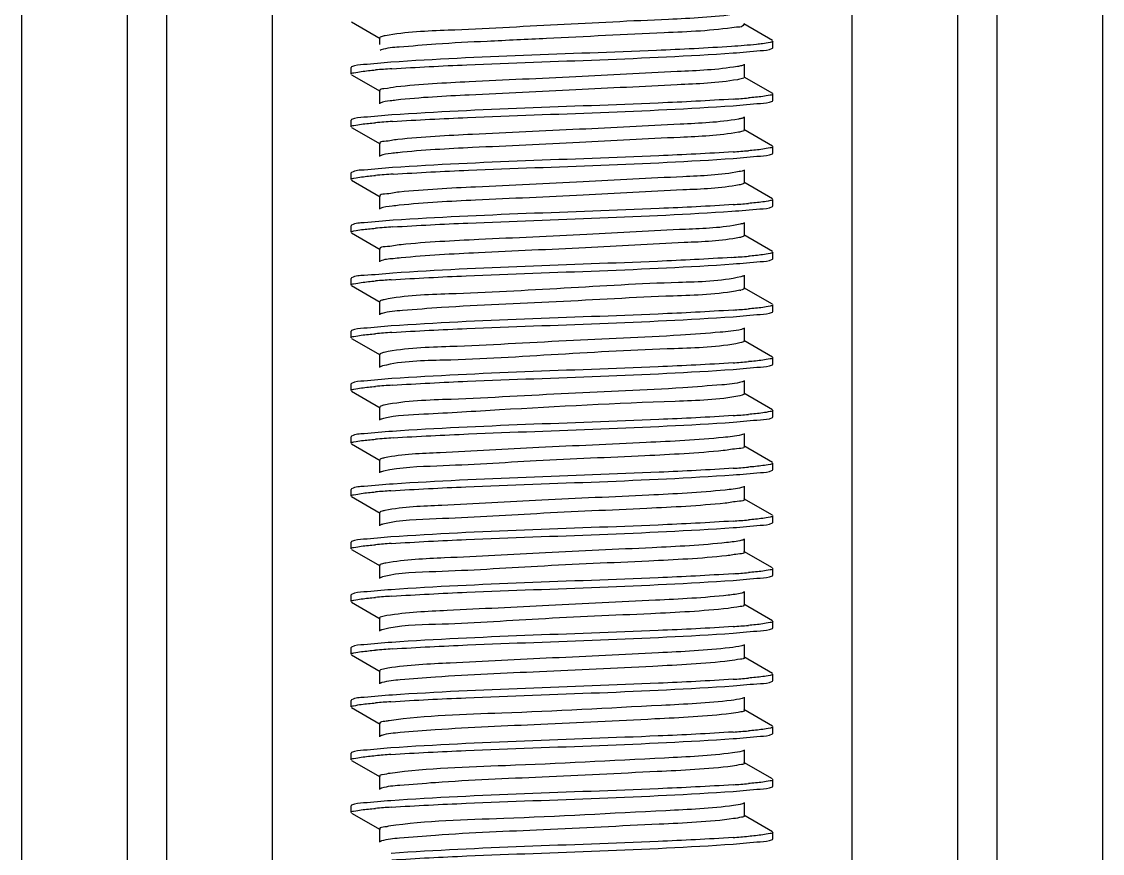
# Model space of a CAD drawing. Extents: x 1169373 to 1354985, y 649019 to 904199.
# Drawn here: x 1279045.6 to 1279397, y 806055 to 806325.3 of the extents above; entities that cross this region are included whole.
import ezdxf

# ---------------------------------------------------------------- set-up
doc = ezdxf.new("R2010")
doc.units = 0
doc.header["$LTSCALE"] = 1000
doc.header["$MEASUREMENT"] = 0

# ---------------------------------------------------------------- blocks, each defined once
blk = doc.blocks.new('gfhhrryyfd')
at = {"linetype": 'Continuous'}
for p, q in [((3693152.86, -1741005.43), (3693152.86, -1744418.97)), ((3693187.15, -1741005.43), (3693187.15, -1744418.97)), ((3693200.01, -1741005.43), (3693200.01, -1744418.97)), ((3693234.3, -1741005.43), (3693234.3, -1744418.97)), ((3693422.89, -1741005.43), (3693422.89, -1744418.97)), ((3693457.18, -1741005.43), (3693457.18, -1744418.97)), ((3693470.04, -1741005.43), (3693470.04, -1744418.97)), ((3693504.33, -1741005.43), (3693504.33, -1744418.97)), ((3693260.18, -1743305.53), (3693269.48, -1743310.92)), ((3693397.01, -1743311.59), (3693387.71, -1743306.2)), ((3693269.29, -1743310.7), (3693269.29, -1743312.87)), ((3693269.79, -1743314.64), (3693269.48, -1743314.77)), ((3693397.01, -1743314.1), (3693397.18, -1743313.92)), ((3693397.18, -1743313.92), (3693397.18, -1743311.77)), ((3693397.18, -1743313.92), (3693397.18, -1743311.77)), ((3693260.18, -1743320.16), (3693260.01, -1743320.35)), ((3693260.01, -1743322.49), (3693260.01, -1743320.35)), ((3693260.01, -1743322.49), (3693260.01, -1743320.35)), ((3693387.9, -1743323.56), (3693387.9, -1743319.27)), ((3693260.18, -1743322.68), (3693269.48, -1743328.06)), ((3693387.75, -1743323.37), (3693397.01, -1743328.73)), ((3693269.29, -1743327.85), (3693269.29, -1743332.13)), ((3693397.18, -1743331.06), (3693397.18, -1743328.92)), ((3693397.18, -1743331.06), (3693397.18, -1743328.92)), ((3693397.01, -1743331.25), (3693397.18, -1743331.06)), ((3693260.18, -1743337.3), (3693260.01, -1743337.49)), ((3693260.01, -1743339.63), (3693260.01, -1743337.49)), ((3693260.01, -1743339.63), (3693260.01, -1743337.49)), ((3693387.9, -1743340.71), (3693387.9, -1743336.42)), ((3693260.18, -1743339.82), (3693269.48, -1743345.21)), ((3693397.01, -1743345.88), (3693387.71, -1743340.49)), ((3693269.29, -1743344.99), (3693269.29, -1743349.28)), ((3693397.18, -1743348.21), (3693397.18, -1743346.06)), ((3693397.18, -1743348.21), (3693397.18, -1743346.06)), ((3693397.01, -1743348.4), (3693397.18, -1743348.21)), ((3693387.9, -1743357.85), (3693387.9, -1743353.57)), ((3693260.18, -1743354.45), (3693260.01, -1743354.64)), ((3693260.01, -1743356.78), (3693260.01, -1743354.64)), ((3693260.01, -1743356.78), (3693260.01, -1743354.64)), ((3693260.18, -1743356.97), (3693269.48, -1743362.35)), ((3693397.01, -1743363.02), (3693387.71, -1743357.63)), ((3693269.29, -1743362.14), (3693269.29, -1743366.42)), ((3693397.18, -1743365.35), (3693397.18, -1743363.21)), ((3693397.18, -1743365.35), (3693397.18, -1743363.21)), ((3693397.01, -1743365.54), (3693397.18, -1743365.35)), ((3693387.9, -1743375), (3693387.9, -1743370.71)), ((3693260.18, -1743371.59), (3693260.01, -1743371.78)), ((3693260.01, -1743373.93), (3693260.01, -1743371.78)), ((3693260.01, -1743373.93), (3693260.01, -1743371.78)), ((3693260.18, -1743374.11), (3693269.48, -1743379.5)), ((3693397.01, -1743380.17), (3693387.71, -1743374.78)), ((3693269.29, -1743379.28), (3693269.29, -1743383.57)), ((3693397.18, -1743382.5), (3693397.18, -1743380.35)), ((3693397.18, -1743382.5), (3693397.18, -1743380.35)), ((3693397.01, -1743382.69), (3693397.18, -1743382.5)), ((3693260.18, -1743388.74), (3693260.01, -1743388.93)), ((3693387.9, -1743392.14), (3693387.9, -1743387.86)), ((3693260.01, -1743391.07), (3693260.01, -1743388.93)), ((3693260.01, -1743391.07), (3693260.01, -1743388.93)), ((3693260.18, -1743391.26), (3693269.48, -1743396.65)), ((3693397.01, -1743397.31), (3693387.71, -1743391.93)), ((3693269.29, -1743396.43), (3693269.29, -1743400.71)), ((3693397.18, -1743399.64), (3693397.18, -1743397.5)), ((3693397.18, -1743399.64), (3693397.18, -1743397.5)), ((3693397.01, -1743399.83), (3693397.18, -1743399.64)), ((3693260.18, -1743405.88), (3693260.01, -1743406.07)), ((3693260.01, -1743408.22), (3693260.01, -1743406.07)), ((3693260.01, -1743408.22), (3693260.01, -1743406.07)), ((3693387.9, -1743409.29), (3693387.9, -1743405)), ((3693260.18, -1743408.4), (3693269.48, -1743413.79)), ((3693386.97, -1743409.77), (3693386.43, -1743409.89)), ((3693397.01, -1743414.46), (3693387.71, -1743409.07)), ((3693269.29, -1743413.57), (3693269.29, -1743417.86)), ((3693397.01, -1743416.98), (3693397.18, -1743416.79)), ((3693397.18, -1743416.79), (3693397.18, -1743414.65)), ((3693397.18, -1743416.79), (3693397.18, -1743414.65)), ((3693260.18, -1743423.03), (3693260.01, -1743423.22)), ((3693260.01, -1743425.36), (3693260.01, -1743423.22)), ((3693260.01, -1743425.36), (3693260.01, -1743423.22)), ((3693387.9, -1743426.43), (3693387.9, -1743422.15)), ((3693260.18, -1743425.55), (3693269.48, -1743430.94)), ((3693387.17, -1743426.86), (3693386.46, -1743427.03)), ((3693397.01, -1743431.6), (3693387.71, -1743426.22)), ((3693269.29, -1743430.72), (3693269.29, -1743435.01)), ((3693397.01, -1743434.12), (3693397.18, -1743433.93)), ((3693397.18, -1743433.93), (3693397.18, -1743431.79)), ((3693397.18, -1743433.93), (3693397.18, -1743431.79)), ((3693260.18, -1743440.18), (3693260.01, -1743440.36)), ((3693260.01, -1743442.51), (3693260.01, -1743440.36)), ((3693260.01, -1743442.51), (3693260.01, -1743440.36)), ((3693387.9, -1743443.58), (3693387.9, -1743439.29)), ((3693260.18, -1743442.69), (3693269.48, -1743448.08)), ((3693397.01, -1743448.75), (3693387.71, -1743443.36)), ((3693269.29, -1743447.86), (3693269.29, -1743452.15)), ((3693397.01, -1743451.27), (3693397.18, -1743451.08)), ((3693397.18, -1743451.08), (3693397.18, -1743448.94)), ((3693397.18, -1743451.08), (3693397.18, -1743448.94)), ((3693260.18, -1743457.32), (3693260.01, -1743457.51)), ((3693260.01, -1743459.65), (3693260.01, -1743457.51)), ((3693260.01, -1743459.65), (3693260.01, -1743457.51)), ((3693387.9, -1743460.72), (3693387.9, -1743456.44)), ((3693260.18, -1743459.84), (3693269.48, -1743465.23)), ((3693397.01, -1743465.89), (3693387.71, -1743460.51)), ((3693269.29, -1743465.01), (3693269.29, -1743469.3)), ((3693397.18, -1743468.22), (3693397.18, -1743466.08)), ((3693397.18, -1743468.22), (3693397.18, -1743466.08)), ((3693397.01, -1743468.41), (3693397.18, -1743468.22)), ((3693260.18, -1743474.47), (3693260.01, -1743474.65)), ((3693260.01, -1743476.8), (3693260.01, -1743474.65)), ((3693260.01, -1743476.8), (3693260.01, -1743474.65)), ((3693387.9, -1743477.87), (3693387.9, -1743473.58)), ((3693260.18, -1743476.98), (3693269.48, -1743482.37)), ((3693397.01, -1743483.04), (3693387.71, -1743477.65)), ((3693269.29, -1743482.15), (3693269.29, -1743486.44)), ((3693397.18, -1743485.37), (3693397.18, -1743483.23)), ((3693397.18, -1743485.37), (3693397.18, -1743483.23)), ((3693397.01, -1743485.56), (3693397.18, -1743485.37)), ((3693387.9, -1743495.01), (3693387.9, -1743490.73)), ((3693260.18, -1743491.61), (3693260.01, -1743491.8)), ((3693260.01, -1743493.94), (3693260.01, -1743491.8)), ((3693260.01, -1743493.94), (3693260.01, -1743491.8)), ((3693260.18, -1743494.13), (3693269.48, -1743499.52)), ((3693397.01, -1743500.18), (3693387.71, -1743494.8)), ((3693269.29, -1743499.3), (3693269.29, -1743503.59)), ((3693397.18, -1743502.51), (3693397.18, -1743500.37)), ((3693397.18, -1743502.51), (3693397.18, -1743500.37)), ((3693397.01, -1743502.7), (3693397.18, -1743502.51)), ((3693387.9, -1743512.16), (3693387.9, -1743507.87)), ((3693260.18, -1743508.76), (3693260.01, -1743508.94)), ((3693260.01, -1743511.09), (3693260.01, -1743508.94)), ((3693260.01, -1743511.09), (3693260.01, -1743508.94)), ((3693260.18, -1743511.27), (3693269.48, -1743516.66)), ((3693397.01, -1743517.33), (3693387.71, -1743511.94)), ((3693269.29, -1743516.44), (3693269.29, -1743520.73)), ((3693397.18, -1743519.66), (3693397.18, -1743517.52)), ((3693397.18, -1743519.66), (3693397.18, -1743517.52)), ((3693397.01, -1743519.85), (3693397.18, -1743519.66)), ((3693387.9, -1743529.3), (3693387.9, -1743525.02)), ((3693260.18, -1743525.9), (3693260.01, -1743526.09)), ((3693260.01, -1743528.23), (3693260.01, -1743526.09)), ((3693260.01, -1743528.23), (3693260.01, -1743526.09)), ((3693260.18, -1743528.42), (3693269.48, -1743533.81)), ((3693397.01, -1743534.47), (3693387.71, -1743529.09)), ((3693269.29, -1743533.59), (3693269.29, -1743537.88)), ((3693397.18, -1743536.8), (3693397.18, -1743534.66)), ((3693397.18, -1743536.8), (3693397.18, -1743534.66)), ((3693397.01, -1743536.99), (3693397.18, -1743536.8)), ((3693260.18, -1743543.05), (3693260.01, -1743543.23)), ((3693260.01, -1743545.38), (3693260.01, -1743543.23)), ((3693260.01, -1743545.38), (3693260.01, -1743543.23)), ((3693387.9, -1743546.45), (3693387.9, -1743542.16)), ((3693260.18, -1743545.57), (3693269.48, -1743550.95)), ((3693397.01, -1743551.62), (3693387.71, -1743546.23)), ((3693269.29, -1743550.74), (3693269.29, -1743555.02)), ((3693397.01, -1743554.14), (3693397.18, -1743553.95)), ((3693397.18, -1743553.95), (3693397.18, -1743551.81)), ((3693397.18, -1743553.95), (3693397.18, -1743551.81)), ((3693260.18, -1743560.19), (3693260.01, -1743560.38)), ((3693260.01, -1743562.52), (3693260.01, -1743560.38)), ((3693260.01, -1743562.52), (3693260.01, -1743560.38)), ((3693387.9, -1743563.59), (3693387.9, -1743559.31)), ((3693260.18, -1743562.71), (3693269.48, -1743568.1)), ((3693397.01, -1743568.76), (3693387.71, -1743563.38)), ((3693269.29, -1743567.88), (3693269.29, -1743572.17)), ((3693397.01, -1743571.28), (3693397.18, -1743571.1)), ((3693397.18, -1743571.1), (3693397.18, -1743568.95)), ((3693397.18, -1743571.1), (3693397.18, -1743568.95))]:
    blk.add_line(p, q, dxfattribs=at)
for centre, radius, start, end in [((3693292.98, -1743618.97), 298.86, 93.7926, 94.8061), ((3693364.5, -1743036.06), 295.23, 273.8292, 274.8033), ((3693293.27, -1743639.69), 302.44, 93.7603, 94.8057), ((3693364.54, -1743053.75), 294.67, 273.8342, 274.8034), ((3693293.59, -1743660.88), 306.5, 93.7255, 94.8043), ((3693364.63, -1743072.08), 293.49, 273.8451, 274.8038), ((3693293.53, -1743677.29), 305.76, 93.7318, 94.8044), ((3693364.02, -1743081.55), 301.19, 273.7704, 274.8067), ((3693292.76, -1743684.81), 296.11, 93.8184, 94.8057), ((3693383.8, -1743380.13), 12.89, 281.5616, 283.1978), ((3693364.5, -1743104.64), 295.22, 273.8292, 274.8033), ((3693292.98, -1743704.59), 298.75, 93.7936, 94.8061), ((3693364.5, -1743121.78), 295.23, 273.8291, 274.8033), ((3693293.26, -1743725.29), 302.31, 93.7615, 94.8057), ((3693364.54, -1743139.44), 294.71, 273.8339, 274.8034), ((3693293.58, -1743746.47), 306.36, 93.7266, 94.8043), ((3693364.63, -1743157.77), 293.53, 273.8448, 274.8037), ((3693292.63, -1743751.69), 294.4, 93.8354, 94.8048), ((3693364.54, -1743173.75), 294.69, 273.8341, 274.8034), ((3693292.76, -1743770.47), 296.04, 93.8191, 94.8056), ((3693364.5, -1743190.38), 295.21, 273.8293, 274.8033), ((3693292.97, -1743790.22), 298.65, 93.7945, 94.8061), ((3693364.49, -1743207.49), 295.24, 273.829, 274.8033), ((3693293.24, -1743810.85), 302.15, 93.7629, 94.8058), ((3693364.52, -1743225.01), 294.87, 273.8325, 274.8033), ((3693292.57, -1743819.57), 293.7, 93.8435, 94.8035), ((3693364.62, -1743243.38), 293.64, 273.8438, 274.8035), ((3693292.63, -1743837.38), 294.36, 93.8358, 94.8047), ((3693364.54, -1743259.5), 294.67, 273.8343, 274.8034), ((3693292.75, -1743856.12), 295.97, 93.8198, 94.8056), ((3693364.5, -1743276.11), 295.2, 273.8293, 274.8033)]:
    blk.add_arc(centre, radius, start, end, dxfattribs=at)
for points, knots in [([(3693385.29, -1743302.94), (3693378, -1743304.09), (3693358.52, -1743304.88), (3693327.28, -1743306.44), (3693296.6, -1743308.15), (3693277.82, -1743308.76), (3693271.09, -1743310.03)], [0, 0, 0, 0, 0.193342, 0.50965, 0.820575, 1, 1, 1, 1]), ([(3693385.29, -1743307.23), (3693377.53, -1743308.45), (3693356.88, -1743309.22), (3693329.87, -1743310.65), (3693305.14, -1743311.81), (3693289.13, -1743312.57), (3693277.73, -1743313.61), (3693271.66, -1743313.97), (3693269.79, -1743314.64)], [0, 0, 0, 0, 0.203475, 0.533865, 0.701503, 0.845145, 0.948486, 1, 1, 1, 1]), ([(3693387.71, -1743306.2), (3693387.86, -1743306.29), (3693387.03, -1743307.57), (3693386.05, -1743307.11), (3693385.29, -1743307.23)], [0, 0, 0, 0, 0.189692, 1, 1, 1, 1]), ([(3693271.09, -1743310.03), (3693270.64, -1743310.12), (3693270.12, -1743310.23), (3693269.29, -1743310.51), (3693269.29, -1743310.7)], [0, 0, 0, 0, 0.711587, 1, 1, 1, 1]), ([(3693383.75, -1743313.51), (3693375.6, -1743314.06), (3693338.67, -1743315.83), (3693301.68, -1743316.69), (3693272.94, -1743318.64)], [0, 0, 0, 0, 0.220809, 1, 1, 1, 1]), ([(3693393.81, -1743312.63), (3693393.18, -1743312.71), (3693389.83, -1743313.09), (3693386.47, -1743313.33), (3693383.75, -1743313.51)], [0, 0, 0, 0, 0.191038, 1, 1, 1, 1]), ([(3693384.21, -1743315.62), (3693387.17, -1743315.42), (3693391.33, -1743314.85), (3693395.86, -1743314.77), (3693397.01, -1743314.1)], [0, 0, 0, 0, 0.690315, 1, 1, 1, 1]), ([(3693397.18, -1743311.77), (3693397.18, -1743312.09), (3693395.5, -1743312.29), (3693394.66, -1743312.52), (3693393.81, -1743312.63)], [0, 0, 0, 0, 0.271231, 1, 1, 1, 1]), ([(3693273.22, -1743320.77), (3693281.35, -1743320.22), (3693318.35, -1743318.44), (3693355.39, -1743317.58), (3693384.21, -1743315.62)], [0, 0, 0, 0, 0.220033, 1, 1, 1, 1]), ([(3693260.01, -1743322.49), (3693260.01, -1743322.18), (3693261.66, -1743321.97), (3693262.5, -1743321.75), (3693263.33, -1743321.64)], [0, 0, 0, 0, 0.271439, 1, 1, 1, 1]), ([(3693272.94, -1743318.64), (3693269.98, -1743318.84), (3693265.84, -1743319.42), (3693261.33, -1743319.5), (3693260.18, -1743320.16)], [0, 0, 0, 0, 0.690276, 1, 1, 1, 1]), ([(3693385.63, -1743320.03), (3693379.18, -1743321.12), (3693361.58, -1743321.85), (3693332.54, -1743323.43), (3693302.05, -1743324.82), (3693282.55, -1743325.8), (3693274.65, -1743326.68)], [0, 0, 0, 0, 0.176416, 0.473758, 0.785535, 1, 1, 1, 1]), ([(3693387.7, -1743319.49), (3693387.47, -1743319.63), (3693386.77, -1743319.82), (3693386.07, -1743319.96), (3693385.63, -1743320.03)], [0, 0, 0, 0, 0.372348, 1, 1, 1, 1]), ([(3693385.63, -1743324.32), (3693379.18, -1743325.4), (3693361.58, -1743326.14), (3693332.54, -1743327.72), (3693302.05, -1743329.1), (3693282.55, -1743330.09), (3693274.65, -1743330.96)], [0, 0, 0, 0, 0.176416, 0.473758, 0.785535, 1, 1, 1, 1]), ([(3693387.89, -1743323.56), (3693387.89, -1743323.79), (3693386.82, -1743324.07), (3693386.2, -1743324.22), (3693385.63, -1743324.32)], [0, 0, 0, 0, 0.283117, 1, 1, 1, 1]), ([(3693274.65, -1743326.68), (3693273.31, -1743326.83), (3693272.03, -1743327.22), (3693269.29, -1743327.36), (3693269.29, -1743327.85)], [0, 0, 0, 0, 0.732536, 1, 1, 1, 1]), ([(3693397.18, -1743328.92), (3693397.18, -1743329.23), (3693395.53, -1743329.44), (3693394.69, -1743329.66), (3693393.86, -1743329.77)], [0, 0, 0, 0, 0.271491, 1, 1, 1, 1]), ([(3693274.65, -1743330.96), (3693274.01, -1743331.04), (3693272.29, -1743331.3), (3693270.44, -1743331.36), (3693269.48, -1743331.92)], [0, 0, 0, 0, 0.371201, 1, 1, 1, 1]), ([(3693384.21, -1743330.62), (3693376.12, -1743331.17), (3693339.12, -1743332.96), (3693302.08, -1743333.82), (3693273.22, -1743335.77)], [0, 0, 0, 0, 0.218896, 1, 1, 1, 1]), ([(3693384.24, -1743332.77), (3693387.2, -1743332.56), (3693391.34, -1743331.99), (3693395.86, -1743331.91), (3693397.01, -1743331.25)], [0, 0, 0, 0, 0.690269, 1, 1, 1, 1]), ([(3693273.22, -1743335.77), (3693270.2, -1743335.97), (3693265.97, -1743336.56), (3693261.35, -1743336.63), (3693260.18, -1743337.3)], [0, 0, 0, 0, 0.690689, 1, 1, 1, 1]), ([(3693273.43, -1743337.9), (3693281.58, -1743337.35), (3693318.52, -1743335.58), (3693355.5, -1743334.72), (3693384.24, -1743332.77)], [0, 0, 0, 0, 0.220774, 1, 1, 1, 1]), ([(3693260.01, -1743339.63), (3693260.01, -1743339.32), (3693261.69, -1743339.12), (3693262.53, -1743338.89), (3693263.38, -1743338.78)], [0, 0, 0, 0, 0.271222, 1, 1, 1, 1]), ([(3693385.94, -1743337.12), (3693379.7, -1743338.25), (3693362.38, -1743338.92), (3693333.59, -1743340.55), (3693302.95, -1743341.91), (3693283.24, -1743342.91), (3693275.16, -1743343.77)], [0, 0, 0, 0, 0.171322, 0.466729, 0.780436, 1, 1, 1, 1]), ([(3693387.71, -1743336.64), (3693387.5, -1743336.75), (3693386.91, -1743336.93), (3693386.31, -1743337.06), (3693385.94, -1743337.12)], [0, 0, 0, 0, 0.378906, 1, 1, 1, 1]), ([(3693385.94, -1743341.41), (3693379.7, -1743342.54), (3693362.38, -1743343.21), (3693333.59, -1743344.83), (3693302.95, -1743346.2), (3693283.24, -1743347.2), (3693275.16, -1743348.06)], [0, 0, 0, 0, 0.171322, 0.466729, 0.780436, 1, 1, 1, 1]), ([(3693387.89, -1743340.71), (3693387.89, -1743340.91), (3693386.99, -1743341.19), (3693386.43, -1743341.32), (3693385.94, -1743341.41)], [0, 0, 0, 0, 0.286608, 1, 1, 1, 1]), ([(3693275.16, -1743343.77), (3693273.69, -1743343.92), (3693272.3, -1743344.36), (3693269.29, -1743344.46), (3693269.3, -1743344.99)], [0, 0, 0, 0, 0.7335, 1, 1, 1, 1]), ([(3693397.18, -1743346.06), (3693397.18, -1743346.38), (3693395.53, -1743346.58), (3693394.7, -1743346.81), (3693393.87, -1743346.92)], [0, 0, 0, 0, 0.271533, 1, 1, 1, 1]), ([(3693275.16, -1743348.06), (3693274.45, -1743348.13), (3693272.57, -1743348.41), (3693270.52, -1743348.46), (3693269.48, -1743349.06)], [0, 0, 0, 0, 0.373307, 1, 1, 1, 1]), ([(3693384.24, -1743347.77), (3693376.18, -1743348.32), (3693339.25, -1743350.1), (3693302.27, -1743350.97), (3693273.43, -1743352.9)], [0, 0, 0, 0, 0.218489, 1, 1, 1, 1]), ([(3693273.67, -1743355.03), (3693281.84, -1743354.49), (3693318.72, -1743352.72), (3693355.64, -1743351.86), (3693384.31, -1743349.91)], [0, 0, 0, 0, 0.221632, 1, 1, 1, 1]), ([(3693384.31, -1743349.91), (3693387.25, -1743349.71), (3693391.37, -1743349.13), (3693395.86, -1743349.05), (3693397.01, -1743348.4)], [0, 0, 0, 0, 0.690169, 1, 1, 1, 1]), ([(3693273.43, -1743352.9), (3693270.36, -1743353.11), (3693266.06, -1743353.7), (3693261.37, -1743353.76), (3693260.18, -1743354.45)], [0, 0, 0, 0, 0.690984, 1, 1, 1, 1]), ([(3693260.01, -1743356.78), (3693260.01, -1743356.46), (3693261.72, -1743356.26), (3693262.58, -1743356.02), (3693263.44, -1743355.91)], [0, 0, 0, 0, 0.270951, 1, 1, 1, 1]), ([(3693386.23, -1743354.21), (3693380.21, -1743355.39), (3693363.16, -1743355.99), (3693334.64, -1743357.66), (3693303.87, -1743359), (3693283.94, -1743360.02), (3693275.69, -1743360.86)], [0, 0, 0, 0, 0.16621, 0.459673, 0.775317, 1, 1, 1, 1]), ([(3693387.71, -1743353.78), (3693387.53, -1743353.88), (3693387.04, -1743354.04), (3693386.54, -1743354.15), (3693386.23, -1743354.21)], [0, 0, 0, 0, 0.386574, 1, 1, 1, 1]), ([(3693386.23, -1743358.5), (3693380.21, -1743359.68), (3693363.16, -1743360.27), (3693334.64, -1743361.95), (3693303.87, -1743363.29), (3693283.94, -1743364.3), (3693275.69, -1743365.15)], [0, 0, 0, 0, 0.16621, 0.459673, 0.775317, 1, 1, 1, 1]), ([(3693387.89, -1743357.85), (3693387.89, -1743358.03), (3693387.14, -1743358.31), (3693386.65, -1743358.42), (3693386.23, -1743358.5)], [0, 0, 0, 0, 0.29131, 1, 1, 1, 1]), ([(3693275.69, -1743360.86), (3693274.09, -1743361.02), (3693272.58, -1743361.5), (3693269.29, -1743361.56), (3693269.3, -1743362.14)], [0, 0, 0, 0, 0.734301, 1, 1, 1, 1]), ([(3693397.18, -1743363.21), (3693397.18, -1743363.52), (3693395.54, -1743363.73), (3693394.71, -1743363.95), (3693393.89, -1743364.06)], [0, 0, 0, 0, 0.271629, 1, 1, 1, 1]), ([(3693275.69, -1743365.15), (3693274.9, -1743365.23), (3693272.85, -1743365.52), (3693270.62, -1743365.55), (3693269.48, -1743366.21)], [0, 0, 0, 0, 0.375224, 1, 1, 1, 1]), ([(3693273.63, -1743372.18), (3693281.73, -1743371.64), (3693318.46, -1743369.88), (3693355.24, -1743369), (3693383.83, -1743367.08)], [0, 0, 0, 0, 0.220785, 1, 1, 1, 1]), ([(3693384.31, -1743364.91), (3693376.29, -1743365.46), (3693339.41, -1743367.23), (3693302.48, -1743368.12), (3693273.67, -1743370.03)], [0, 0, 0, 0, 0.217929, 1, 1, 1, 1]), ([(3693383.83, -1743367.08), (3693386.88, -1743366.88), (3693391.16, -1743366.29), (3693395.82, -1743366.22), (3693397.01, -1743365.54)], [0, 0, 0, 0, 0.690884, 1, 1, 1, 1]), ([(3693273.67, -1743370.03), (3693270.55, -1743370.24), (3693266.17, -1743370.84), (3693261.39, -1743370.9), (3693260.18, -1743371.59)], [0, 0, 0, 0, 0.691296, 1, 1, 1, 1]), ([(3693387.71, -1743370.93), (3693387.56, -1743371.01), (3693387.16, -1743371.15), (3693386.75, -1743371.25), (3693386.5, -1743371.3)], [0, 0, 0, 0, 0.395232, 1, 1, 1, 1]), ([(3693260.01, -1743373.93), (3693260.01, -1743373.6), (3693261.72, -1743373.4), (3693262.57, -1743373.17), (3693263.43, -1743373.06)], [0, 0, 0, 0, 0.270992, 1, 1, 1, 1]), ([(3693386.5, -1743371.3), (3693380.7, -1743372.54), (3693363.93, -1743373.04), (3693335.68, -1743374.78), (3693304.8, -1743376.09), (3693284.66, -1743377.12), (3693276.24, -1743377.95)], [0, 0, 0, 0, 0.161077, 0.452585, 0.770175, 1, 1, 1, 1]), ([(3693276.24, -1743377.95), (3693274.5, -1743378.12), (3693272.88, -1743378.65), (3693269.29, -1743378.66), (3693269.3, -1743379.28)], [0, 0, 0, 0, 0.734958, 1, 1, 1, 1]), ([(3693386.33, -1743375.63), (3693380.43, -1743376.81), (3693363.6, -1743377.38), (3693335.35, -1743379.07), (3693304.61, -1743380.39), (3693284.6, -1743381.42), (3693276.24, -1743382.24)], [0, 0, 0, 0, 0.163685, 0.455244, 0.771393, 1, 1, 1, 1]), ([(3693387.89, -1743375), (3693387.89, -1743375.16), (3693387.19, -1743375.44), (3693386.72, -1743375.55), (3693386.33, -1743375.63)], [0, 0, 0, 0, 0.292957, 1, 1, 1, 1]), ([(3693397.18, -1743380.35), (3693397.18, -1743380.67), (3693395.51, -1743380.87), (3693394.68, -1743381.1), (3693393.84, -1743381.21)], [0, 0, 0, 0, 0.271348, 1, 1, 1, 1]), ([(3693276.24, -1743382.24), (3693275.38, -1743382.32), (3693273.15, -1743382.64), (3693270.71, -1743382.64), (3693269.48, -1743383.35)], [0, 0, 0, 0, 0.376966, 1, 1, 1, 1]), ([(3693273.05, -1743389.36), (3693281.17, -1743388.81), (3693318.22, -1743387.03), (3693355.32, -1743386.17), (3693384.21, -1743384.2)], [0, 0, 0, 0, 0.219478, 1, 1, 1, 1]), ([(3693383.83, -1743382.09), (3693375.77, -1743382.63), (3693339.04, -1743384.39), (3693302.26, -1743385.27), (3693273.63, -1743387.18)], [0, 0, 0, 0, 0.219586, 1, 1, 1, 1]), ([(3693384.21, -1743384.2), (3693387.17, -1743384), (3693391.33, -1743383.43), (3693395.86, -1743383.35), (3693397.01, -1743382.69)], [0, 0, 0, 0, 0.690315, 1, 1, 1, 1]), ([(3693273.63, -1743387.18), (3693270.51, -1743387.39), (3693266.15, -1743387.99), (3693261.39, -1743388.04), (3693260.18, -1743388.74)], [0, 0, 0, 0, 0.69124, 1, 1, 1, 1]), ([(3693386.75, -1743388.39), (3693380.14, -1743389.95), (3693360.76, -1743390.22), (3693329.21, -1743392.15), (3693297.33, -1743393.92), (3693277.64, -1743394.38), (3693270.74, -1743395.83)], [0, 0, 0, 0, 0.175128, 0.495203, 0.817983, 1, 1, 1, 1]), ([(3693387.7, -1743388.07), (3693387.59, -1743388.14), (3693387.27, -1743388.26), (3693386.94, -1743388.35), (3693386.75, -1743388.39)], [0, 0, 0, 0, 0.405131, 1, 1, 1, 1]), ([(3693260.01, -1743391.07), (3693260.01, -1743390.76), (3693261.65, -1743390.55), (3693262.48, -1743390.33), (3693263.3, -1743390.22)], [0, 0, 0, 0, 0.27158, 1, 1, 1, 1]), ([(3693387.89, -1743392.14), (3693387.89, -1743392.27), (3693387.4, -1743392.52), (3693387.04, -1743392.61), (3693386.75, -1743392.68)], [0, 0, 0, 0, 0.304522, 1, 1, 1, 1]), ([(3693270.74, -1743395.83), (3693270.37, -1743395.9), (3693269.94, -1743396), (3693269.3, -1743396.27), (3693269.3, -1743396.43)], [0, 0, 0, 0, 0.704943, 1, 1, 1, 1]), ([(3693386.39, -1743392.76), (3693379.3, -1743394.21), (3693359.22, -1743394.65), (3693327, -1743396.68), (3693297.55, -1743397.7), (3693278.75, -1743399.2), (3693272.21, -1743399.66), (3693270.06, -1743400.28)], [0, 0, 0, 0, 0.186078, 0.513276, 0.832943, 0.94246, 1, 1, 1, 1]), ([(3693384.21, -1743399.21), (3693376.1, -1743399.76), (3693339.05, -1743401.54), (3693301.95, -1743402.4), (3693273.05, -1743404.36)], [0, 0, 0, 0, 0.219133, 1, 1, 1, 1]), ([(3693397.18, -1743397.5), (3693397.18, -1743397.81), (3693395.53, -1743398.02), (3693394.69, -1743398.24), (3693393.86, -1743398.35)], [0, 0, 0, 0, 0.271492, 1, 1, 1, 1]), ([(3693270.06, -1743400.28), (3693269.95, -1743400.31), (3693269.75, -1743400.37), (3693269.56, -1743400.45), (3693269.48, -1743400.5)], [0, 0, 0, 0, 0.573549, 1, 1, 1, 1]), ([(3693273.21, -1743406.49), (3693281.34, -1743405.95), (3693318.34, -1743404.17), (3693355.39, -1743403.31), (3693384.21, -1743401.35)], [0, 0, 0, 0, 0.220011, 1, 1, 1, 1]), ([(3693384.21, -1743401.35), (3693387.17, -1743401.15), (3693391.33, -1743400.57), (3693395.86, -1743400.49), (3693397.01, -1743399.83)], [0, 0, 0, 0, 0.690316, 1, 1, 1, 1]), ([(3693273.05, -1743404.36), (3693270.07, -1743404.56), (3693265.89, -1743405.14), (3693261.34, -1743405.22), (3693260.18, -1743405.88)], [0, 0, 0, 0, 0.690447, 1, 1, 1, 1]), ([(3693386.97, -1743405.48), (3693384.72, -1743406.07), (3693378.06, -1743406.57), (3693359.12, -1743408.02), (3693329.72, -1743409.07), (3693297.68, -1743411.08), (3693277.77, -1743411.51), (3693270.77, -1743412.96)], [0, 0, 0, 0, 0.059799, 0.170734, 0.490641, 0.815855, 1, 1, 1, 1]), ([(3693387.71, -1743405.22), (3693387.61, -1743405.27), (3693387.37, -1743405.37), (3693387.12, -1743405.45), (3693386.97, -1743405.48)], [0, 0, 0, 0, 0.416277, 1, 1, 1, 1]), ([(3693260.01, -1743408.22), (3693260.01, -1743407.9), (3693261.66, -1743407.7), (3693262.5, -1743407.47), (3693263.33, -1743407.36)], [0, 0, 0, 0, 0.271445, 1, 1, 1, 1]), ([(3693386.43, -1743409.89), (3693379.45, -1743411.35), (3693359.59, -1743411.81), (3693327.53, -1743413.56), (3693296.02, -1743415.6), (3693276.71, -1743415.72), (3693270.26, -1743417.37)], [0, 0, 0, 0, 0.183701, 0.508444, 0.82842, 1, 1, 1, 1]), ([(3693387.89, -1743409.29), (3693387.89, -1743409.4), (3693387.51, -1743409.63), (3693387.21, -1743409.71), (3693386.97, -1743409.77)], [0, 0, 0, 0, 0.312927, 1, 1, 1, 1]), ([(3693270.77, -1743412.96), (3693270.39, -1743413.04), (3693269.95, -1743413.14), (3693269.3, -1743413.41), (3693269.3, -1743413.57)], [0, 0, 0, 0, 0.705397, 1, 1, 1, 1]), ([(3693384.21, -1743416.35), (3693376.12, -1743416.9), (3693339.12, -1743418.68), (3693302.08, -1743419.55), (3693273.21, -1743421.5)], [0, 0, 0, 0, 0.218907, 1, 1, 1, 1]), ([(3693397.18, -1743414.65), (3693397.18, -1743414.96), (3693395.53, -1743415.16), (3693394.69, -1743415.39), (3693393.86, -1743415.5)], [0, 0, 0, 0, 0.271491, 1, 1, 1, 1]), ([(3693270.26, -1743417.37), (3693270.11, -1743417.41), (3693269.84, -1743417.48), (3693269.58, -1743417.59), (3693269.48, -1743417.64)], [0, 0, 0, 0, 0.586059, 1, 1, 1, 1]), ([(3693273.42, -1743423.63), (3693281.57, -1743423.08), (3693318.51, -1743421.31), (3693355.49, -1743420.45), (3693384.24, -1743418.49)], [0, 0, 0, 0, 0.220746, 1, 1, 1, 1]), ([(3693384.24, -1743418.49), (3693387.2, -1743418.29), (3693391.34, -1743417.72), (3693395.86, -1743417.64), (3693397.01, -1743416.98)], [0, 0, 0, 0, 0.690272, 1, 1, 1, 1]), ([(3693273.21, -1743421.5), (3693270.19, -1743421.7), (3693265.96, -1743422.29), (3693261.35, -1743422.36), (3693260.18, -1743423.03)], [0, 0, 0, 0, 0.69068, 1, 1, 1, 1]), ([(3693387.17, -1743422.57), (3693385.04, -1743423.2), (3693378.53, -1743423.65), (3693359.78, -1743425.16), (3693330.31, -1743426.18), (3693298.05, -1743428.2), (3693277.92, -1743428.65), (3693270.81, -1743430.1)], [0, 0, 0, 0, 0.056967, 0.166117, 0.485703, 0.813401, 1, 1, 1, 1]), ([(3693387.71, -1743422.36), (3693387.63, -1743422.4), (3693387.46, -1743422.48), (3693387.27, -1743422.54), (3693387.17, -1743422.57)], [0, 0, 0, 0, 0.42914, 1, 1, 1, 1]), ([(3693260.01, -1743425.36), (3693260.01, -1743425.04), (3693261.69, -1743424.84), (3693262.53, -1743424.61), (3693263.37, -1743424.5)], [0, 0, 0, 0, 0.271231, 1, 1, 1, 1]), ([(3693386.46, -1743427.03), (3693379.57, -1743428.48), (3693353.3, -1743429.14), (3693319.09, -1743430.99), (3693287.5, -1743432.94), (3693274.79, -1743433.46), (3693270.49, -1743434.46)], [0, 0, 0, 0, 0.181624, 0.673933, 0.885992, 1, 1, 1, 1]), ([(3693387.89, -1743426.43), (3693387.89, -1743426.53), (3693387.61, -1743426.73), (3693387.35, -1743426.81), (3693387.17, -1743426.86)], [0, 0, 0, 0, 0.323936, 1, 1, 1, 1]), ([(3693270.81, -1743430.1), (3693270.43, -1743430.18), (3693269.98, -1743430.28), (3693269.3, -1743430.56), (3693269.3, -1743430.72)], [0, 0, 0, 0, 0.706204, 1, 1, 1, 1]), ([(3693270.49, -1743434.46), (3693270.28, -1743434.5), (3693269.94, -1743434.59), (3693269.61, -1743434.72), (3693269.48, -1743434.79)], [0, 0, 0, 0, 0.596978, 1, 1, 1, 1]), ([(3693384.24, -1743433.49), (3693376.18, -1743434.04), (3693339.24, -1743435.82), (3693302.26, -1743436.7), (3693273.42, -1743438.63)], [0, 0, 0, 0, 0.218507, 1, 1, 1, 1]), ([(3693384.31, -1743435.63), (3693387.25, -1743435.43), (3693391.37, -1743434.86), (3693395.86, -1743434.78), (3693397.01, -1743434.12)], [0, 0, 0, 0, 0.690172, 1, 1, 1, 1]), ([(3693397.18, -1743431.79), (3693397.18, -1743432.1), (3693395.53, -1743432.31), (3693394.7, -1743432.53), (3693393.87, -1743432.64)], [0, 0, 0, 0, 0.27153, 1, 1, 1, 1]), ([(3693273.66, -1743440.75), (3693281.83, -1743440.21), (3693318.71, -1743438.45), (3693355.64, -1743437.59), (3693384.31, -1743435.63)], [0, 0, 0, 0, 0.221603, 1, 1, 1, 1]), ([(3693273.42, -1743438.63), (3693270.36, -1743438.83), (3693266.06, -1743439.43), (3693261.37, -1743439.49), (3693260.18, -1743440.18)], [0, 0, 0, 0, 0.690974, 1, 1, 1, 1]), ([(3693381.06, -1743440.61), (3693372.72, -1743441.44), (3693352.72, -1743442.46), (3693321.97, -1743443.79), (3693293.67, -1743445.47), (3693276.8, -1743446.05), (3693270.88, -1743447.23)], [0, 0, 0, 0, 0.227856, 0.543944, 0.835881, 1, 1, 1, 1]), ([(3693387.71, -1743439.51), (3693387.47, -1743439.65), (3693385.26, -1743440.23), (3693383.03, -1743440.42), (3693381.06, -1743440.61)], [0, 0, 0, 0, 0.122489, 1, 1, 1, 1]), ([(3693260.01, -1743442.51), (3693260.01, -1743442.18), (3693261.72, -1743441.99), (3693262.58, -1743441.75), (3693263.43, -1743441.64)], [0, 0, 0, 0, 0.27096, 1, 1, 1, 1]), ([(3693381.06, -1743444.9), (3693372.59, -1743445.74), (3693352.3, -1743446.78), (3693321.21, -1743448.07), (3693292.94, -1743449.89), (3693276.19, -1743450.29), (3693270.49, -1743451.6)], [0, 0, 0, 0, 0.230632, 0.550008, 0.84183, 1, 1, 1, 1]), ([(3693387.89, -1743443.58), (3693387.9, -1743444.2), (3693384.37, -1743444.21), (3693382.77, -1743444.73), (3693381.06, -1743444.9)], [0, 0, 0, 0, 0.265163, 1, 1, 1, 1]), ([(3693270.88, -1743447.23), (3693270.48, -1743447.31), (3693270.01, -1743447.42), (3693269.3, -1743447.7), (3693269.3, -1743447.86)], [0, 0, 0, 0, 0.707279, 1, 1, 1, 1]), ([(3693270.49, -1743451.6), (3693270.29, -1743451.65), (3693269.94, -1743451.74), (3693269.61, -1743451.86), (3693269.48, -1743451.93)], [0, 0, 0, 0, 0.596953, 1, 1, 1, 1]), ([(3693384.31, -1743450.63), (3693376.28, -1743451.18), (3693339.4, -1743452.96), (3693302.48, -1743453.84), (3693273.66, -1743455.76)], [0, 0, 0, 0, 0.217948, 1, 1, 1, 1]), ([(3693384.24, -1743452.78), (3693387.2, -1743452.58), (3693391.34, -1743452.01), (3693395.86, -1743451.93), (3693397.01, -1743451.27)], [0, 0, 0, 0, 0.69027, 1, 1, 1, 1]), ([(3693397.18, -1743448.94), (3693397.18, -1743449.25), (3693395.54, -1743449.45), (3693394.71, -1743449.68), (3693393.89, -1743449.78)], [0, 0, 0, 0, 0.271626, 1, 1, 1, 1]), ([(3693272.94, -1743457.95), (3693281.06, -1743457.4), (3693318.16, -1743455.61), (3693355.31, -1743454.75), (3693384.24, -1743452.78)], [0, 0, 0, 0, 0.219156, 1, 1, 1, 1]), ([(3693260.01, -1743459.65), (3693260.01, -1743459.34), (3693261.65, -1743459.13), (3693262.47, -1743458.91), (3693263.3, -1743458.8)], [0, 0, 0, 0, 0.271632, 1, 1, 1, 1]), ([(3693273.66, -1743455.76), (3693270.54, -1743455.96), (3693266.17, -1743456.57), (3693261.39, -1743456.62), (3693260.18, -1743457.32)], [0, 0, 0, 0, 0.691286, 1, 1, 1, 1]), ([(3693381.61, -1743457.7), (3693373.39, -1743458.55), (3693353.5, -1743459.56), (3693322.76, -1743460.91), (3693294.18, -1743462.57), (3693277.08, -1743463.18), (3693271.01, -1743464.35)], [0, 0, 0, 0, 0.223654, 0.53891, 0.832763, 1, 1, 1, 1]), ([(3693387.71, -1743456.65), (3693387.48, -1743456.78), (3693385.46, -1743457.34), (3693383.41, -1743457.52), (3693381.61, -1743457.7)], [0, 0, 0, 0, 0.124444, 1, 1, 1, 1]), ([(3693381.61, -1743461.99), (3693373.16, -1743462.86), (3693352.75, -1743463.9), (3693321.4, -1743465.19), (3693292.9, -1743467.09), (3693275.99, -1743467.39), (3693270.34, -1743468.78)], [0, 0, 0, 0, 0.228548, 0.5497, 0.843389, 1, 1, 1, 1]), ([(3693387.89, -1743460.72), (3693387.9, -1743461.29), (3693384.66, -1743461.36), (3693383.18, -1743461.83), (3693381.61, -1743461.99)], [0, 0, 0, 0, 0.265626, 1, 1, 1, 1]), ([(3693271.01, -1743464.35), (3693270.58, -1743464.43), (3693270.08, -1743464.55), (3693269.3, -1743464.83), (3693269.3, -1743465.01)], [0, 0, 0, 0, 0.709708, 1, 1, 1, 1]), ([(3693397.18, -1743466.08), (3693397.18, -1743466.39), (3693395.53, -1743466.6), (3693394.7, -1743466.82), (3693393.87, -1743466.93)], [0, 0, 0, 0, 0.27153, 1, 1, 1, 1]), ([(3693270.34, -1743468.78), (3693270.17, -1743468.83), (3693269.87, -1743468.91), (3693269.59, -1743469.02), (3693269.48, -1743469.08)], [0, 0, 0, 0, 0.589537, 1, 1, 1, 1]), ([(3693384.24, -1743467.78), (3693376.12, -1743468.34), (3693339.02, -1743470.12), (3693301.87, -1743470.98), (3693272.94, -1743472.95)], [0, 0, 0, 0, 0.219182, 1, 1, 1, 1]), ([(3693384.21, -1743469.93), (3693387.17, -1743469.73), (3693391.33, -1743469.15), (3693395.86, -1743469.08), (3693397.01, -1743468.41)], [0, 0, 0, 0, 0.690315, 1, 1, 1, 1]), ([(3693272.94, -1743472.95), (3693269.98, -1743473.15), (3693265.84, -1743473.73), (3693261.33, -1743473.8), (3693260.18, -1743474.47)], [0, 0, 0, 0, 0.690282, 1, 1, 1, 1]), ([(3693273.04, -1743475.09), (3693281.16, -1743474.54), (3693318.22, -1743472.75), (3693355.32, -1743471.89), (3693384.21, -1743469.93)], [0, 0, 0, 0, 0.219464, 1, 1, 1, 1]), ([(3693260.01, -1743476.8), (3693260.01, -1743476.49), (3693261.65, -1743476.28), (3693262.48, -1743476.06), (3693263.3, -1743475.95)], [0, 0, 0, 0, 0.271583, 1, 1, 1, 1]), ([(3693382.13, -1743474.79), (3693374.09, -1743475.66), (3693354.42, -1743476.65), (3693323.81, -1743478.02), (3693294.97, -1743479.64), (3693277.59, -1743480.32), (3693271.31, -1743481.44)], [0, 0, 0, 0, 0.218541, 0.53186, 0.827656, 1, 1, 1, 1]), ([(3693387.71, -1743473.8), (3693387.5, -1743473.92), (3693385.66, -1743474.45), (3693383.77, -1743474.62), (3693382.13, -1743474.79)], [0, 0, 0, 0, 0.126922, 1, 1, 1, 1]), ([(3693382.13, -1743479.08), (3693373.72, -1743479.98), (3693353.22, -1743481.02), (3693321.64, -1743482.3), (3693292.91, -1743484.3), (3693275.84, -1743484.48), (3693270.22, -1743485.96)], [0, 0, 0, 0, 0.226203, 0.548928, 0.844544, 1, 1, 1, 1]), ([(3693387.89, -1743477.87), (3693387.9, -1743478.39), (3693384.94, -1743478.5), (3693383.57, -1743478.93), (3693382.13, -1743479.08)], [0, 0, 0, 0, 0.26668, 1, 1, 1, 1]), ([(3693271.31, -1743481.44), (3693270.8, -1743481.53), (3693270.23, -1743481.66), (3693269.3, -1743481.95), (3693269.29, -1743482.15)], [0, 0, 0, 0, 0.71423, 1, 1, 1, 1]), ([(3693397.18, -1743483.23), (3693397.18, -1743483.54), (3693395.53, -1743483.74), (3693394.69, -1743483.97), (3693393.86, -1743484.08)], [0, 0, 0, 0, 0.271492, 1, 1, 1, 1]), ([(3693270.22, -1743485.96), (3693270.07, -1743486), (3693269.82, -1743486.07), (3693269.58, -1743486.17), (3693269.48, -1743486.22)], [0, 0, 0, 0, 0.582774, 1, 1, 1, 1]), ([(3693384.21, -1743484.93), (3693376.1, -1743485.48), (3693339.04, -1743487.27), (3693301.94, -1743488.13), (3693273.04, -1743490.09)], [0, 0, 0, 0, 0.219137, 1, 1, 1, 1]), ([(3693273.2, -1743492.22), (3693281.33, -1743491.67), (3693318.34, -1743489.89), (3693355.38, -1743489.03), (3693384.21, -1743487.07)], [0, 0, 0, 0, 0.21999, 1, 1, 1, 1]), ([(3693384.21, -1743487.07), (3693387.17, -1743486.87), (3693391.33, -1743486.3), (3693395.86, -1743486.22), (3693397.01, -1743485.56)], [0, 0, 0, 0, 0.690317, 1, 1, 1, 1]), ([(3693273.04, -1743490.09), (3693270.06, -1743490.29), (3693265.89, -1743490.87), (3693261.34, -1743490.94), (3693260.18, -1743491.61)], [0, 0, 0, 0, 0.69044, 1, 1, 1, 1]), ([(3693260.01, -1743493.94), (3693260.01, -1743493.63), (3693261.66, -1743493.42), (3693262.5, -1743493.2), (3693263.33, -1743493.09)], [0, 0, 0, 0, 0.27145, 1, 1, 1, 1]), ([(3693382.63, -1743491.89), (3693374.77, -1743492.76), (3693355.32, -1743493.75), (3693324.86, -1743495.14), (3693295.77, -1743496.71), (3693278.12, -1743497.46), (3693271.63, -1743498.53)], [0, 0, 0, 0, 0.213445, 0.524835, 0.822565, 1, 1, 1, 1]), ([(3693387.71, -1743490.94), (3693387.51, -1743491.06), (3693385.84, -1743491.55), (3693384.13, -1743491.72), (3693382.63, -1743491.89)], [0, 0, 0, 0, 0.129402, 1, 1, 1, 1]), ([(3693382.63, -1743496.17), (3693374.28, -1743497.1), (3693353.71, -1743498.13), (3693321.92, -1743499.41), (3693292.96, -1743501.5), (3693275.72, -1743501.58), (3693270.12, -1743503.13)], [0, 0, 0, 0, 0.223629, 0.547758, 0.845359, 1, 1, 1, 1]), ([(3693387.89, -1743495.01), (3693387.9, -1743495.5), (3693385.21, -1743495.64), (3693383.95, -1743496.02), (3693382.63, -1743496.17)], [0, 0, 0, 0, 0.267679, 1, 1, 1, 1]), ([(3693271.63, -1743498.53), (3693271.04, -1743498.63), (3693270.4, -1743498.78), (3693269.3, -1743499.07), (3693269.29, -1743499.3)], [0, 0, 0, 0, 0.717972, 1, 1, 1, 1]), ([(3693397.18, -1743500.37), (3693397.18, -1743500.68), (3693395.53, -1743500.89), (3693394.69, -1743501.12), (3693393.86, -1743501.22)], [0, 0, 0, 0, 0.27149, 1, 1, 1, 1]), ([(3693270.12, -1743503.13), (3693269.99, -1743503.17), (3693269.78, -1743503.23), (3693269.57, -1743503.32), (3693269.48, -1743503.37)], [0, 0, 0, 0, 0.576628, 1, 1, 1, 1]), ([(3693384.21, -1743502.08), (3693376.12, -1743502.63), (3693339.12, -1743504.41), (3693302.07, -1743505.28), (3693273.2, -1743507.22)], [0, 0, 0, 0, 0.218917, 1, 1, 1, 1]), ([(3693273.42, -1743509.35), (3693281.56, -1743508.81), (3693318.5, -1743507.03), (3693355.48, -1743506.17), (3693384.23, -1743504.22)], [0, 0, 0, 0, 0.220703, 1, 1, 1, 1]), ([(3693384.23, -1743504.22), (3693387.19, -1743504.02), (3693391.34, -1743503.44), (3693395.86, -1743503.36), (3693397.01, -1743502.7)], [0, 0, 0, 0, 0.690284, 1, 1, 1, 1]), ([(3693273.2, -1743507.22), (3693270.19, -1743507.43), (3693265.96, -1743508.01), (3693261.35, -1743508.08), (3693260.18, -1743508.76)], [0, 0, 0, 0, 0.690671, 1, 1, 1, 1]), ([(3693387.71, -1743508.09), (3693387.53, -1743508.19), (3693386.02, -1743508.66), (3693384.46, -1743508.82), (3693383.11, -1743508.98)], [0, 0, 0, 0, 0.132064, 1, 1, 1, 1]), ([(3693260.01, -1743511.09), (3693260.01, -1743510.77), (3693261.69, -1743510.57), (3693262.53, -1743510.34), (3693263.37, -1743510.23)], [0, 0, 0, 0, 0.271241, 1, 1, 1, 1]), ([(3693383.11, -1743508.98), (3693375.43, -1743509.87), (3693356.22, -1743510.84), (3693325.91, -1743512.25), (3693296.59, -1743513.79), (3693278.67, -1743514.58), (3693271.97, -1743515.62)], [0, 0, 0, 0, 0.208365, 0.51783, 0.817489, 1, 1, 1, 1]), ([(3693383.11, -1743513.26), (3693374.83, -1743514.23), (3693354.19, -1743515.19), (3693322.31, -1743516.8), (3693294.87, -1743517.89), (3693277.83, -1743519.28), (3693271.97, -1743519.73), (3693270.04, -1743520.3)], [0, 0, 0, 0, 0.220836, 0.546198, 0.845814, 0.946671, 1, 1, 1, 1]), ([(3693387.89, -1743512.16), (3693387.9, -1743512.6), (3693385.47, -1743512.78), (3693384.31, -1743513.12), (3693383.11, -1743513.26)], [0, 0, 0, 0, 0.268865, 1, 1, 1, 1]), ([(3693271.97, -1743515.62), (3693271.3, -1743515.73), (3693270.58, -1743515.9), (3693269.3, -1743516.18), (3693269.29, -1743516.44)], [0, 0, 0, 0, 0.721099, 1, 1, 1, 1]), ([(3693397.18, -1743517.52), (3693397.18, -1743517.83), (3693395.53, -1743518.03), (3693394.7, -1743518.26), (3693393.86, -1743518.37)], [0, 0, 0, 0, 0.271512, 1, 1, 1, 1]), ([(3693270.04, -1743520.3), (3693269.93, -1743520.33), (3693269.74, -1743520.39), (3693269.56, -1743520.47), (3693269.48, -1743520.51)], [0, 0, 0, 0, 0.571059, 1, 1, 1, 1]), ([(3693272.88, -1743526.53), (3693281.01, -1743525.98), (3693318.15, -1743524.19), (3693355.34, -1743523.33), (3693384.31, -1743521.36)], [0, 0, 0, 0, 0.219066, 1, 1, 1, 1]), ([(3693384.23, -1743519.22), (3693376.17, -1743519.77), (3693339.23, -1743521.55), (3693302.25, -1743522.42), (3693273.42, -1743524.35)], [0, 0, 0, 0, 0.218549, 1, 1, 1, 1]), ([(3693384.31, -1743521.36), (3693387.25, -1743521.16), (3693391.37, -1743520.59), (3693395.86, -1743520.51), (3693397.01, -1743519.85)], [0, 0, 0, 0, 0.69018, 1, 1, 1, 1]), ([(3693273.42, -1743524.35), (3693270.35, -1743524.56), (3693266.05, -1743525.15), (3693261.37, -1743525.22), (3693260.18, -1743525.9)], [0, 0, 0, 0, 0.690961, 1, 1, 1, 1]), ([(3693387.71, -1743525.23), (3693387.54, -1743525.33), (3693386.19, -1743525.77), (3693384.78, -1743525.92), (3693383.57, -1743526.07)], [0, 0, 0, 0, 0.134759, 1, 1, 1, 1]), ([(3693260.01, -1743528.23), (3693260.01, -1743527.92), (3693261.65, -1743527.72), (3693262.48, -1743527.49), (3693263.3, -1743527.38)], [0, 0, 0, 0, 0.271599, 1, 1, 1, 1]), ([(3693383.57, -1743526.07), (3693376.08, -1743526.99), (3693351.19, -1743528.17), (3693314.16, -1743530.28), (3693284.48, -1743530.95), (3693272.34, -1743532.71)], [0, 0, 0, 0, 0.2033, 0.669699, 1, 1, 1, 1]), ([(3693387.89, -1743529.3), (3693387.9, -1743529.71), (3693385.72, -1743529.92), (3693384.66, -1743530.22), (3693383.57, -1743530.35)], [0, 0, 0, 0, 0.269913, 1, 1, 1, 1]), ([(3693272.34, -1743532.71), (3693271.89, -1743532.78), (3693271.03, -1743533.02), (3693269.3, -1743532.98), (3693269.29, -1743533.59)], [0, 0, 0, 0, 0.421563, 1, 1, 1, 1]), ([(3693383.57, -1743530.35), (3693375.36, -1743531.36), (3693354.7, -1743532.3), (3693322.66, -1743533.94), (3693294.95, -1743535.01), (3693277.77, -1743536.44), (3693271.89, -1743536.88), (3693269.97, -1743537.46)], [0, 0, 0, 0, 0.21788, 0.544381, 0.846087, 0.947243, 1, 1, 1, 1]), ([(3693384.31, -1743536.36), (3693376.18, -1743536.91), (3693339.04, -1743538.7), (3693301.85, -1743539.56), (3693272.88, -1743541.54)], [0, 0, 0, 0, 0.219044, 1, 1, 1, 1]), ([(3693397.18, -1743534.66), (3693397.18, -1743534.97), (3693395.54, -1743535.18), (3693394.71, -1743535.4), (3693393.89, -1743535.51)], [0, 0, 0, 0, 0.271607, 1, 1, 1, 1]), ([(3693269.97, -1743537.46), (3693269.88, -1743537.49), (3693269.71, -1743537.55), (3693269.55, -1743537.62), (3693269.48, -1743537.66)], [0, 0, 0, 0, 0.566019, 1, 1, 1, 1]), ([(3693272.93, -1743543.68), (3693281.05, -1743543.12), (3693318.16, -1743541.33), (3693355.31, -1743540.48), (3693384.24, -1743538.51)], [0, 0, 0, 0, 0.21915, 1, 1, 1, 1]), ([(3693384.24, -1743538.51), (3693387.2, -1743538.31), (3693391.34, -1743537.73), (3693395.86, -1743537.65), (3693397.01, -1743536.99)], [0, 0, 0, 0, 0.690268, 1, 1, 1, 1]), ([(3693272.88, -1743541.54), (3693269.94, -1743541.74), (3693265.82, -1743542.31), (3693261.32, -1743542.39), (3693260.18, -1743543.05)], [0, 0, 0, 0, 0.690198, 1, 1, 1, 1]), ([(3693384.01, -1743543.16), (3693376.7, -1743544.1), (3693352.05, -1743545.27), (3693315, -1743547.35), (3693285.13, -1743548.1), (3693272.73, -1743549.8)], [0, 0, 0, 0, 0.198237, 0.663206, 1, 1, 1, 1]), ([(3693387.71, -1743542.38), (3693387.56, -1743542.47), (3693386.35, -1743542.87), (3693385.09, -1743543.02), (3693384.01, -1743543.16)], [0, 0, 0, 0, 0.138038, 1, 1, 1, 1]), ([(3693260.01, -1743545.38), (3693260.01, -1743545.07), (3693261.65, -1743544.86), (3693262.47, -1743544.64), (3693263.3, -1743544.53)], [0, 0, 0, 0, 0.271633, 1, 1, 1, 1]), ([(3693387.9, -1743546.45), (3693387.9, -1743546.82), (3693385.96, -1743547.05), (3693384.98, -1743547.32), (3693384.01, -1743547.44)], [0, 0, 0, 0, 0.271897, 1, 1, 1, 1]), ([(3693272.73, -1743549.8), (3693271.86, -1743549.92), (3693270.99, -1743550.15), (3693269.29, -1743550.41), (3693269.29, -1743550.74)], [0, 0, 0, 0, 0.725984, 1, 1, 1, 1]), ([(3693384.01, -1743547.44), (3693375.89, -1743548.49), (3693355.2, -1743549.4), (3693323.03, -1743551.08), (3693295.05, -1743552.14), (3693277.74, -1743553.6), (3693271.82, -1743554.02), (3693269.92, -1743554.63)], [0, 0, 0, 0, 0.214764, 0.542299, 0.846146, 0.94769, 1, 1, 1, 1]), ([(3693384.24, -1743553.51), (3693376.12, -1743554.06), (3693339.02, -1743555.85), (3693301.87, -1743556.71), (3693272.93, -1743558.68)], [0, 0, 0, 0, 0.21918, 1, 1, 1, 1]), ([(3693397.18, -1743551.81), (3693397.18, -1743552.12), (3693395.53, -1743552.32), (3693394.7, -1743552.55), (3693393.87, -1743552.66)], [0, 0, 0, 0, 0.271532, 1, 1, 1, 1]), ([(3693269.92, -1743554.63), (3693269.83, -1743554.65), (3693269.68, -1743554.7), (3693269.54, -1743554.77), (3693269.48, -1743554.8)], [0, 0, 0, 0, 0.561464, 1, 1, 1, 1]), ([(3693273.04, -1743560.81), (3693281.16, -1743560.26), (3693318.22, -1743558.48), (3693355.32, -1743557.62), (3693384.21, -1743555.66)], [0, 0, 0, 0, 0.21945, 1, 1, 1, 1]), ([(3693384.21, -1743555.66), (3693387.18, -1743555.45), (3693391.33, -1743554.88), (3693395.86, -1743554.8), (3693397.01, -1743554.14)], [0, 0, 0, 0, 0.690314, 1, 1, 1, 1]), ([(3693272.93, -1743558.68), (3693269.98, -1743558.88), (3693265.84, -1743559.45), (3693261.33, -1743559.53), (3693260.18, -1743560.19)], [0, 0, 0, 0, 0.690278, 1, 1, 1, 1]), ([(3693384.42, -1743560.25), (3693377.12, -1743561.24), (3693352.13, -1743562.37), (3693314.78, -1743564.59), (3693284.57, -1743565.18), (3693272.2, -1743567.02)], [0, 0, 0, 0, 0.196711, 0.666198, 1, 1, 1, 1]), ([(3693387.71, -1743559.52), (3693387.57, -1743559.6), (3693386.5, -1743559.98), (3693385.38, -1743560.12), (3693384.42, -1743560.25)], [0, 0, 0, 0, 0.141415, 1, 1, 1, 1]), ([(3693260.01, -1743562.52), (3693260.01, -1743562.21), (3693261.65, -1743562.01), (3693262.48, -1743561.78), (3693263.3, -1743561.67)], [0, 0, 0, 0, 0.271586, 1, 1, 1, 1]), ([(3693384.42, -1743564.53), (3693376.4, -1743565.63), (3693355.71, -1743566.5), (3693323.42, -1743568.22), (3693295.18, -1743569.26), (3693277.72, -1743570.76), (3693271.76, -1743571.16), (3693269.87, -1743571.79)], [0, 0, 0, 0, 0.2115, 0.539982, 0.846021, 0.948031, 1, 1, 1, 1]), ([(3693387.9, -1743563.59), (3693387.89, -1743563.93), (3693386.18, -1743564.18), (3693385.29, -1743564.41), (3693384.42, -1743564.53)], [0, 0, 0, 0, 0.273799, 1, 1, 1, 1]), ([(3693272.2, -1743567.02), (3693271.78, -1743567.09), (3693270.95, -1743567.32), (3693269.29, -1743567.29), (3693269.29, -1743567.88)], [0, 0, 0, 0, 0.420896, 1, 1, 1, 1]), ([(3693384.21, -1743570.66), (3693376.1, -1743571.21), (3693339.04, -1743572.99), (3693301.94, -1743573.85), (3693273.04, -1743575.82)], [0, 0, 0, 0, 0.219141, 1, 1, 1, 1]), ([(3693384.21, -1743572.8), (3693387.17, -1743572.6), (3693391.33, -1743572.02), (3693395.86, -1743571.95), (3693397.01, -1743571.28)], [0, 0, 0, 0, 0.690317, 1, 1, 1, 1]), ([(3693397.18, -1743568.95), (3693397.18, -1743569.26), (3693395.53, -1743569.47), (3693394.69, -1743569.7), (3693393.86, -1743569.8)], [0, 0, 0, 0, 0.271493, 1, 1, 1, 1]), ([(3693269.87, -1743571.79), (3693269.8, -1743571.81), (3693269.66, -1743571.86), (3693269.54, -1743571.92), (3693269.48, -1743571.95)], [0, 0, 0, 0, 0.557348, 1, 1, 1, 1]), ([(3693273.2, -1743577.95), (3693281.33, -1743577.4), (3693318.33, -1743575.62), (3693355.38, -1743574.76), (3693384.21, -1743572.8)], [0, 0, 0, 0, 0.21997, 1, 1, 1, 1])]:
    blk.add_open_spline(points, degree=3, knots=knots, dxfattribs=at)
for points in [[(3693263.33, -1743321.64), (3693264.86, -1743321.44), (3693266.4, -1743321.3), (3693267.94, -1743321.16)], [(3693393.86, -1743329.77), (3693392.32, -1743329.97), (3693390.77, -1743330.11), (3693389.22, -1743330.25)], [(3693263.38, -1743338.78), (3693264.89, -1743338.58), (3693266.41, -1743338.44), (3693267.93, -1743338.31)], [(3693393.87, -1743346.92), (3693392.32, -1743347.12), (3693390.77, -1743347.26), (3693389.21, -1743347.39)], [(3693263.44, -1743355.91), (3693264.93, -1743355.72), (3693266.42, -1743355.58), (3693267.92, -1743355.46)], [(3693393.89, -1743364.06), (3693392.34, -1743364.26), (3693390.77, -1743364.4), (3693389.21, -1743364.54)], [(3693263.43, -1743373.06), (3693264.92, -1743372.87), (3693266.42, -1743372.73), (3693267.92, -1743372.6)], [(3693393.84, -1743381.21), (3693392.32, -1743381.41), (3693390.79, -1743381.55), (3693389.26, -1743381.68)], [(3693263.3, -1743390.22), (3693264.85, -1743390.02), (3693266.4, -1743389.88), (3693267.96, -1743389.74)], [(3693393.86, -1743398.35), (3693392.32, -1743398.55), (3693390.77, -1743398.7), (3693389.22, -1743398.83)], [(3693263.33, -1743407.36), (3693264.86, -1743407.16), (3693266.4, -1743407.02), (3693267.94, -1743406.89)], [(3693393.86, -1743415.5), (3693392.32, -1743415.7), (3693390.77, -1743415.84), (3693389.22, -1743415.97)], [(3693263.37, -1743424.5), (3693264.89, -1743424.31), (3693266.41, -1743424.17), (3693267.93, -1743424.04)], [(3693393.87, -1743432.64), (3693392.32, -1743432.84), (3693390.77, -1743432.99), (3693389.21, -1743433.12)], [(3693263.43, -1743441.64), (3693264.92, -1743441.45), (3693266.42, -1743441.31), (3693267.92, -1743441.18)], [(3693393.89, -1743449.78), (3693392.34, -1743449.99), (3693390.77, -1743450.13), (3693389.21, -1743450.26)], [(3693263.3, -1743458.8), (3693264.85, -1743458.6), (3693266.41, -1743458.46), (3693267.97, -1743458.32)], [(3693393.87, -1743466.93), (3693392.32, -1743467.13), (3693390.77, -1743467.28), (3693389.21, -1743467.41)], [(3693263.3, -1743475.95), (3693264.85, -1743475.75), (3693266.4, -1743475.6), (3693267.96, -1743475.47)], [(3693393.86, -1743484.08), (3693392.32, -1743484.28), (3693390.77, -1743484.42), (3693389.22, -1743484.55)], [(3693263.33, -1743493.09), (3693264.86, -1743492.89), (3693266.4, -1743492.75), (3693267.95, -1743492.62)], [(3693393.86, -1743501.22), (3693392.32, -1743501.42), (3693390.77, -1743501.57), (3693389.22, -1743501.7)], [(3693263.37, -1743510.23), (3693264.89, -1743510.03), (3693266.41, -1743509.89), (3693267.93, -1743509.76)], [(3693393.86, -1743518.37), (3693392.32, -1743518.57), (3693390.77, -1743518.71), (3693389.21, -1743518.84)], [(3693263.3, -1743527.38), (3693264.86, -1743527.18), (3693266.42, -1743527.04), (3693267.98, -1743526.9)], [(3693393.89, -1743535.51), (3693392.33, -1743535.71), (3693390.77, -1743535.86), (3693389.21, -1743535.99)], [(3693263.3, -1743544.53), (3693264.85, -1743544.33), (3693266.41, -1743544.18), (3693267.97, -1743544.05)], [(3693393.87, -1743552.66), (3693392.32, -1743552.86), (3693390.77, -1743553), (3693389.21, -1743553.13)], [(3693263.3, -1743561.67), (3693264.85, -1743561.47), (3693266.4, -1743561.33), (3693267.96, -1743561.2)], [(3693393.86, -1743569.8), (3693392.32, -1743570), (3693390.77, -1743570.15), (3693389.22, -1743570.28)]]:
    blk.add_open_spline(points, degree=3, dxfattribs=at)

msp = doc.modelspace()

# ---------------------------------------------------------------- block references
at = {"lineweight": -3, "xscale": 0.9999959487468004, "yscale": 0.999995949678123, "zscale": 0.9999959495959999}
msp.add_blockref('gfhhrryyfd', (-2414092.33, 2549623.71), dxfattribs=at)

doc.saveas('drawing.dxf')
